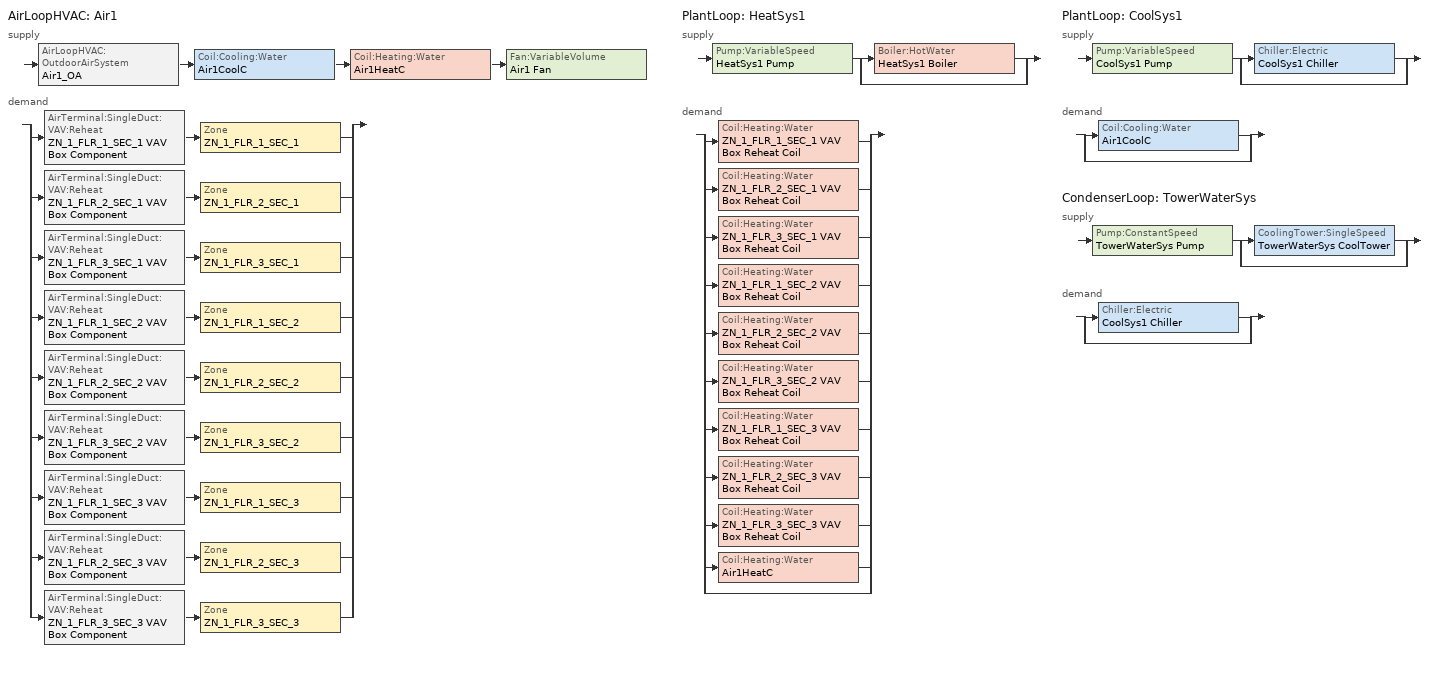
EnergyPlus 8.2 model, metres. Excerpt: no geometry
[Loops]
AirLoopHVAC 'Air1'
 supply: AirLoopHVAC:OutdoorAirSystem 'Air1_OA' > Coil:Cooling:Water 'Air1CoolC' > Coil:Heating:Water 'Air1HeatC' > Fan:VariableVolume 'Air1 Fan'
 demand: split
  | AirTerminal:SingleDuct:VAV:Reheat 'ZN_1_FLR_1_SEC_1 VAV Box Component' > Zone 'ZN_1_FLR_1_SEC_1'
  | AirTerminal:SingleDuct:VAV:Reheat 'ZN_1_FLR_2_SEC_1 VAV Box Component' > Zone 'ZN_1_FLR_2_SEC_1'
  | AirTerminal:SingleDuct:VAV:Reheat 'ZN_1_FLR_3_SEC_1 VAV Box Component' > Zone 'ZN_1_FLR_3_SEC_1'
  | AirTerminal:SingleDuct:VAV:Reheat 'ZN_1_FLR_1_SEC_2 VAV Box Component' > Zone 'ZN_1_FLR_1_SEC_2'
  | AirTerminal:SingleDuct:VAV:Reheat 'ZN_1_FLR_2_SEC_2 VAV Box Component' > Zone 'ZN_1_FLR_2_SEC_2'
  | AirTerminal:SingleDuct:VAV:Reheat 'ZN_1_FLR_3_SEC_2 VAV Box Component' > Zone 'ZN_1_FLR_3_SEC_2'
  | AirTerminal:SingleDuct:VAV:Reheat 'ZN_1_FLR_1_SEC_3 VAV Box Component' > Zone 'ZN_1_FLR_1_SEC_3'
  | AirTerminal:SingleDuct:VAV:Reheat 'ZN_1_FLR_2_SEC_3 VAV Box Component' > Zone 'ZN_1_FLR_2_SEC_3'
  | AirTerminal:SingleDuct:VAV:Reheat 'ZN_1_FLR_3_SEC_3 VAV Box Component' > Zone 'ZN_1_FLR_3_SEC_3'
PlantLoop 'HeatSys1'
 supply: Pump:VariableSpeed 'HeatSys1 Pump' > split
  | Boiler:HotWater 'HeatSys1 Boiler'
  | bypass
 demand: split
  | Coil:Heating:Water 'ZN_1_FLR_1_SEC_1 VAV Box Reheat Coil'
  | Coil:Heating:Water 'ZN_1_FLR_2_SEC_1 VAV Box Reheat Coil'
  | Coil:Heating:Water 'ZN_1_FLR_3_SEC_1 VAV Box Reheat Coil'
  | Coil:Heating:Water 'ZN_1_FLR_1_SEC_2 VAV Box Reheat Coil'
  | Coil:Heating:Water 'ZN_1_FLR_2_SEC_2 VAV Box Reheat Coil'
  | Coil:Heating:Water 'ZN_1_FLR_3_SEC_2 VAV Box Reheat Coil'
  | Coil:Heating:Water 'ZN_1_FLR_1_SEC_3 VAV Box Reheat Coil'
  | Coil:Heating:Water 'ZN_1_FLR_2_SEC_3 VAV Box Reheat Coil'
  | Coil:Heating:Water 'ZN_1_FLR_3_SEC_3 VAV Box Reheat Coil'
  | Coil:Heating:Water 'Air1HeatC'
  | bypass
PlantLoop 'CoolSys1'
 supply: Pump:VariableSpeed 'CoolSys1 Pump' > split
  | Chiller:Electric 'CoolSys1 Chiller'
  | bypass
 demand: split
  | Coil:Cooling:Water 'Air1CoolC'
  | bypass
CondenserLoop 'TowerWaterSys'
 supply: Pump:ConstantSpeed 'TowerWaterSys Pump' > split
  | CoolingTower:SingleSpeed 'TowerWaterSys CoolTower'
  | bypass
 demand: split
  | Chiller:Electric 'CoolSys1 Chiller'
  | bypass
[ComponentCost:LineItem]
Name | Line Item Type | Item | Cost per Each {$} | Quantity | Cost per Unit of Output Capacity {$/kW} | Cost per Area {$/m2}
ZN_1_FLR_1_SEC_1:Daylighting | Daylighting:Controls | ZN_1_FLR_1_SEC_1 | 250 | 0
LIGHTING EQUIP:ZN_1_FLR_1_SEC_1 | Lights | ZN_1_FLR_1_SEC_1 |  |  | 1
ZN_1_FLR_2_SEC_1:Daylighting | Daylighting:Controls | ZN_1_FLR_2_SEC_1 | 250 | 0
LIGHTING EQUIP:ZN_1_FLR_2_SEC_1 | Lights | ZN_1_FLR_2_SEC_1 |  |  | 1
ZN_1_FLR_3_SEC_1:Daylighting | Daylighting:Controls | ZN_1_FLR_3_SEC_1 | 250 | 0
LIGHTING EQUIP:ZN_1_FLR_3_SEC_1 | Lights | ZN_1_FLR_3_SEC_1 |  |  | 1
ZN_1_FLR_1_SEC_2:Daylighting | Daylighting:Controls | ZN_1_FLR_1_SEC_2 | 250 | 0
LIGHTING EQUIP:ZN_1_FLR_1_SEC_2 | Lights | ZN_1_FLR_1_SEC_2 |  |  | 1
ZN_1_FLR_2_SEC_2:Daylighting | Daylighting:Controls | ZN_1_FLR_2_SEC_2 | 250 | 0
LIGHTING EQUIP:ZN_1_FLR_2_SEC_2 | Lights | ZN_1_FLR_2_SEC_2 |  |  | 1
ZN_1_FLR_3_SEC_2:Daylighting | Daylighting:Controls | ZN_1_FLR_3_SEC_2 | 250 | 0
LIGHTING EQUIP:ZN_1_FLR_3_SEC_2 | Lights | ZN_1_FLR_3_SEC_2 |  |  | 1
Fixed Shading:ZN_1_FLR_1_SEC_3_Wall_4:shading_fin_west_3 | Shading:Zone:Detailed | ZN_1_FLR_1_SEC_3_Wall_4:shading_fin_west_3 |  |  |  | 0
Fixed Shading:ZN_1_FLR_1_SEC_3_Wall_6:shading_west_1 | Shading:Zone:Detailed | ZN_1_FLR_1_SEC_3_Wall_6:shading_west_1 |  |  |  | 0
Fixed Shading:ZN_1_FLR_1_SEC_3_Wall_6:shading_fin_west_2 | Shading:Zone:Detailed | ZN_1_FLR_1_SEC_3_Wall_6:shading_fin_west_2 |  |  |  | 0
Fixed Shading:ZN_1_FLR_1_SEC_3_Wall_6:shading_fin_west_3 | Shading:Zone:Detailed | ZN_1_FLR_1_SEC_3_Wall_6:shading_fin_west_3 |  |  |  | 0
Fixed Shading:ZN_1_FLR_1_SEC_3_Wall_6:shading_fin_west_4 | Shading:Zone:Detailed | ZN_1_FLR_1_SEC_3_Wall_6:shading_fin_west_4 |  |  |  | 0
ZN_1_FLR_1_SEC_3:Daylighting | Daylighting:Controls | ZN_1_FLR_1_SEC_3 | 250 | 0
LIGHTING EQUIP:ZN_1_FLR_1_SEC_3 | Lights | ZN_1_FLR_1_SEC_3 |  |  | 1
Fixed Shading:ZN_1_FLR_2_SEC_3_Wall_1:shading_south_1 | Shading:Zone:Detailed | ZN_1_FLR_2_SEC_3_Wall_1:shading_south_1 |  |  |  | 0
Fixed Shading:ZN_1_FLR_2_SEC_3_Wall_1:shading_fin_south_2 | Shading:Zone:Detailed | ZN_1_FLR_2_SEC_3_Wall_1:shading_fin_south_2 |  |  |  | 0
Fixed Shading:ZN_1_FLR_2_SEC_3_Wall_1:shading_fin_south_3 | Shading:Zone:Detailed | ZN_1_FLR_2_SEC_3_Wall_1:shading_fin_south_3 |  |  |  | 0
Fixed Shading:ZN_1_FLR_2_SEC_3_Wall_1:shading_fin_south_4 | Shading:Zone:Detailed | ZN_1_FLR_2_SEC_3_Wall_1:shading_fin_south_4 |  |  |  | 0
Fixed Shading:ZN_1_FLR_2_SEC_3_Wall_1:shading_fin_south_5 | Shading:Zone:Detailed | ZN_1_FLR_2_SEC_3_Wall_1:shading_fin_south_5 |  |  |  | 0
Fixed Shading:ZN_1_FLR_2_SEC_3_Wall_1:shading_fin_south_6 | Shading:Zone:Detailed | ZN_1_FLR_2_SEC_3_Wall_1:shading_fin_south_6 |  |  |  | 0
Fixed Shading:ZN_1_FLR_2_SEC_3_Wall_1:shading_fin_south_7 | Shading:Zone:Detailed | ZN_1_FLR_2_SEC_3_Wall_1:shading_fin_south_7 |  |  |  | 0
Fixed Shading:ZN_1_FLR_2_SEC_3_Wall_1:shading_fin_south_8 | Shading:Zone:Detailed | ZN_1_FLR_2_SEC_3_Wall_1:shading_fin_south_8 |  |  |  | 0
Fixed Shading:ZN_1_FLR_2_SEC_3_Wall_1:shading_fin_south_9 | Shading:Zone:Detailed | ZN_1_FLR_2_SEC_3_Wall_1:shading_fin_south_9 |  |  |  | 0
Fixed Shading:ZN_1_FLR_2_SEC_3_Wall_2:shading_east_1 | Shading:Zone:Detailed | ZN_1_FLR_2_SEC_3_Wall_2:shading_east_1 |  |  |  | 0
Fixed Shading:ZN_1_FLR_2_SEC_3_Wall_2:shading_fin_east_2 | Shading:Zone:Detailed | ZN_1_FLR_2_SEC_3_Wall_2:shading_fin_east_2 |  |  |  | 0
Fixed Shading:ZN_1_FLR_2_SEC_3_Wall_2:shading_fin_east_3 | Shading:Zone:Detailed | ZN_1_FLR_2_SEC_3_Wall_2:shading_fin_east_3 |  |  |  | 0
Fixed Shading:ZN_1_FLR_2_SEC_3_Wall_2:shading_fin_east_4 | Shading:Zone:Detailed | ZN_1_FLR_2_SEC_3_Wall_2:shading_fin_east_4 |  |  |  | 0
Fixed Shading:ZN_1_FLR_2_SEC_3_Wall_2:shading_fin_east_5 | Shading:Zone:Detailed | ZN_1_FLR_2_SEC_3_Wall_2:shading_fin_east_5 |  |  |  | 0
Fixed Shading:ZN_1_FLR_2_SEC_3_Wall_2:shading_fin_east_6 | Shading:Zone:Detailed | ZN_1_FLR_2_SEC_3_Wall_2:shading_fin_east_6 |  |  |  | 0
Fixed Shading:ZN_1_FLR_2_SEC_3_Wall_2:shading_fin_east_7 | Shading:Zone:Detailed | ZN_1_FLR_2_SEC_3_Wall_2:shading_fin_east_7 |  |  |  | 0
Fixed Shading:ZN_1_FLR_2_SEC_3_Wall_2:shading_fin_east_8 | Shading:Zone:Detailed | ZN_1_FLR_2_SEC_3_Wall_2:shading_fin_east_8 |  |  |  | 0
Fixed Shading:ZN_1_FLR_2_SEC_3_Wall_2:shading_fin_east_9 | Shading:Zone:Detailed | ZN_1_FLR_2_SEC_3_Wall_2:shading_fin_east_9 |  |  |  | 0
Fixed Shading:ZN_1_FLR_2_SEC_3_Wall_2:shading_fin_east_10 | Shading:Zone:Detailed | ZN_1_FLR_2_SEC_3_Wall_2:shading_fin_east_10 |  |  |  | 0
Fixed Shading:ZN_1_FLR_2_SEC_3_Wall_2:shading_fin_east_11 | Shading:Zone:Detailed | ZN_1_FLR_2_SEC_3_Wall_2:shading_fin_east_11 |  |  |  | 0
Fixed Shading:ZN_1_FLR_2_SEC_3_Wall_2:shading_fin_east_12 | Shading:Zone:Detailed | ZN_1_FLR_2_SEC_3_Wall_2:shading_fin_east_12 |  |  |  | 0
Fixed Shading:ZN_1_FLR_2_SEC_3_Wall_2:shading_fin_east_13 | Shading:Zone:Detailed | ZN_1_FLR_2_SEC_3_Wall_2:shading_fin_east_13 |  |  |  | 0
Fixed Shading:ZN_1_FLR_2_SEC_3_Wall_2:shading_fin_east_14 | Shading:Zone:Detailed | ZN_1_FLR_2_SEC_3_Wall_2:shading_fin_east_14 |  |  |  | 0
Fixed Shading:ZN_1_FLR_2_SEC_3_Wall_4:shading_west_1 | Shading:Zone:Detailed | ZN_1_FLR_2_SEC_3_Wall_4:shading_west_1 |  |  |  | 0
Fixed Shading:ZN_1_FLR_2_SEC_3_Wall_4:shading_fin_west_2 | Shading:Zone:Detailed | ZN_1_FLR_2_SEC_3_Wall_4:shading_fin_west_2 |  |  |  | 0
Fixed Shading:ZN_1_FLR_2_SEC_3_Wall_4:shading_fin_west_3 | Shading:Zone:Detailed | ZN_1_FLR_2_SEC_3_Wall_4:shading_fin_west_3 |  |  |  | 0
Fixed Shading:ZN_1_FLR_2_SEC_3_Wall_6:shading_west_1 | Shading:Zone:Detailed | ZN_1_FLR_2_SEC_3_Wall_6:shading_west_1 |  |  |  | 0
Fixed Shading:ZN_1_FLR_2_SEC_3_Wall_6:shading_fin_west_2 | Shading:Zone:Detailed | ZN_1_FLR_2_SEC_3_Wall_6:shading_fin_west_2 |  |  |  | 0
Fixed Shading:ZN_1_FLR_2_SEC_3_Wall_6:shading_fin_west_3 | Shading:Zone:Detailed | ZN_1_FLR_2_SEC_3_Wall_6:shading_fin_west_3 |  |  |  | 0
Fixed Shading:ZN_1_FLR_2_SEC_3_Wall_6:shading_fin_west_4 | Shading:Zone:Detailed | ZN_1_FLR_2_SEC_3_Wall_6:shading_fin_west_4 |  |  |  | 0
ZN_1_FLR_2_SEC_3:Daylighting | Daylighting:Controls | ZN_1_FLR_2_SEC_3 | 250 | 0
LIGHTING EQUIP:ZN_1_FLR_2_SEC_3 | Lights | ZN_1_FLR_2_SEC_3 |  |  | 1
Fixed Shading:ZN_1_FLR_3_SEC_3_Wall_1:shading_south_1 | Shading:Zone:Detailed | ZN_1_FLR_3_SEC_3_Wall_1:shading_south_1 |  |  |  | 0
Fixed Shading:ZN_1_FLR_3_SEC_3_Wall_1:shading_fin_south_2 | Shading:Zone:Detailed | ZN_1_FLR_3_SEC_3_Wall_1:shading_fin_south_2 |  |  |  | 0
Fixed Shading:ZN_1_FLR_3_SEC_3_Wall_1:shading_fin_south_3 | Shading:Zone:Detailed | ZN_1_FLR_3_SEC_3_Wall_1:shading_fin_south_3 |  |  |  | 0
Fixed Shading:ZN_1_FLR_3_SEC_3_Wall_1:shading_fin_south_4 | Shading:Zone:Detailed | ZN_1_FLR_3_SEC_3_Wall_1:shading_fin_south_4 |  |  |  | 0
Fixed Shading:ZN_1_FLR_3_SEC_3_Wall_1:shading_fin_south_5 | Shading:Zone:Detailed | ZN_1_FLR_3_SEC_3_Wall_1:shading_fin_south_5 |  |  |  | 0
Fixed Shading:ZN_1_FLR_3_SEC_3_Wall_1:shading_fin_south_6 | Shading:Zone:Detailed | ZN_1_FLR_3_SEC_3_Wall_1:shading_fin_south_6 |  |  |  | 0
Fixed Shading:ZN_1_FLR_3_SEC_3_Wall_1:shading_fin_south_7 | Shading:Zone:Detailed | ZN_1_FLR_3_SEC_3_Wall_1:shading_fin_south_7 |  |  |  | 0
Fixed Shading:ZN_1_FLR_3_SEC_3_Wall_1:shading_fin_south_8 | Shading:Zone:Detailed | ZN_1_FLR_3_SEC_3_Wall_1:shading_fin_south_8 |  |  |  | 0
Fixed Shading:ZN_1_FLR_3_SEC_3_Wall_1:shading_fin_south_9 | Shading:Zone:Detailed | ZN_1_FLR_3_SEC_3_Wall_1:shading_fin_south_9 |  |  |  | 0
Fixed Shading:ZN_1_FLR_3_SEC_3_Wall_2:shading_east_1 | Shading:Zone:Detailed | ZN_1_FLR_3_SEC_3_Wall_2:shading_east_1 |  |  |  | 0
Fixed Shading:ZN_1_FLR_3_SEC_3_Wall_2:shading_fin_east_2 | Shading:Zone:Detailed | ZN_1_FLR_3_SEC_3_Wall_2:shading_fin_east_2 |  |  |  | 0
Fixed Shading:ZN_1_FLR_3_SEC_3_Wall_2:shading_fin_east_3 | Shading:Zone:Detailed | ZN_1_FLR_3_SEC_3_Wall_2:shading_fin_east_3 |  |  |  | 0
Fixed Shading:ZN_1_FLR_3_SEC_3_Wall_2:shading_fin_east_4 | Shading:Zone:Detailed | ZN_1_FLR_3_SEC_3_Wall_2:shading_fin_east_4 |  |  |  | 0
Fixed Shading:ZN_1_FLR_3_SEC_3_Wall_2:shading_fin_east_5 | Shading:Zone:Detailed | ZN_1_FLR_3_SEC_3_Wall_2:shading_fin_east_5 |  |  |  | 0
Fixed Shading:ZN_1_FLR_3_SEC_3_Wall_2:shading_fin_east_6 | Shading:Zone:Detailed | ZN_1_FLR_3_SEC_3_Wall_2:shading_fin_east_6 |  |  |  | 0
Fixed Shading:ZN_1_FLR_3_SEC_3_Wall_2:shading_fin_east_7 | Shading:Zone:Detailed | ZN_1_FLR_3_SEC_3_Wall_2:shading_fin_east_7 |  |  |  | 0
Fixed Shading:ZN_1_FLR_3_SEC_3_Wall_2:shading_fin_east_8 | Shading:Zone:Detailed | ZN_1_FLR_3_SEC_3_Wall_2:shading_fin_east_8 |  |  |  | 0
Fixed Shading:ZN_1_FLR_3_SEC_3_Wall_2:shading_fin_east_9 | Shading:Zone:Detailed | ZN_1_FLR_3_SEC_3_Wall_2:shading_fin_east_9 |  |  |  | 0
Fixed Shading:ZN_1_FLR_3_SEC_3_Wall_2:shading_fin_east_10 | Shading:Zone:Detailed | ZN_1_FLR_3_SEC_3_Wall_2:shading_fin_east_10 |  |  |  | 0
Fixed Shading:ZN_1_FLR_3_SEC_3_Wall_2:shading_fin_east_11 | Shading:Zone:Detailed | ZN_1_FLR_3_SEC_3_Wall_2:shading_fin_east_11 |  |  |  | 0
Fixed Shading:ZN_1_FLR_3_SEC_3_Wall_2:shading_fin_east_12 | Shading:Zone:Detailed | ZN_1_FLR_3_SEC_3_Wall_2:shading_fin_east_12 |  |  |  | 0
Fixed Shading:ZN_1_FLR_3_SEC_3_Wall_2:shading_fin_east_13 | Shading:Zone:Detailed | ZN_1_FLR_3_SEC_3_Wall_2:shading_fin_east_13 |  |  |  | 0
Fixed Shading:ZN_1_FLR_3_SEC_3_Wall_2:shading_fin_east_14 | Shading:Zone:Detailed | ZN_1_FLR_3_SEC_3_Wall_2:shading_fin_east_14 |  |  |  | 0
Fixed Shading:ZN_1_FLR_3_SEC_3_Wall_4:shading_west_1 | Shading:Zone:Detailed | ZN_1_FLR_3_SEC_3_Wall_4:shading_west_1 |  |  |  | 0
Fixed Shading:ZN_1_FLR_3_SEC_3_Wall_4:shading_fin_west_2 | Shading:Zone:Detailed | ZN_1_FLR_3_SEC_3_Wall_4:shading_fin_west_2 |  |  |  | 0
Fixed Shading:ZN_1_FLR_3_SEC_3_Wall_4:shading_fin_west_3 | Shading:Zone:Detailed | ZN_1_FLR_3_SEC_3_Wall_4:shading_fin_west_3 |  |  |  | 0
Fixed Shading:ZN_1_FLR_3_SEC_3_Wall_6:shading_west_1 | Shading:Zone:Detailed | ZN_1_FLR_3_SEC_3_Wall_6:shading_west_1 |  |  |  | 0
Fixed Shading:ZN_1_FLR_3_SEC_3_Wall_6:shading_fin_west_2 | Shading:Zone:Detailed | ZN_1_FLR_3_SEC_3_Wall_6:shading_fin_west_2 |  |  |  | 0
Fixed Shading:ZN_1_FLR_3_SEC_3_Wall_6:shading_fin_west_3 | Shading:Zone:Detailed | ZN_1_FLR_3_SEC_3_Wall_6:shading_fin_west_3 |  |  |  | 0
Fixed Shading:ZN_1_FLR_3_SEC_3_Wall_6:shading_fin_west_4 | Shading:Zone:Detailed | ZN_1_FLR_3_SEC_3_Wall_6:shading_fin_west_4 |  |  |  | 0
ZN_1_FLR_3_SEC_3:Daylighting | Daylighting:Controls | ZN_1_FLR_3_SEC_3 | 250 | 0
LIGHTING EQUIP:ZN_1_FLR_3_SEC_3 | Lights | ZN_1_FLR_3_SEC_3 |  |  | 1
[Sizing:Zone] Zone Cooling Design Supply Air Temperature Input Method=SupplyAirTemperature; Zone Cooling Design Supply Air Temperature {C}=14; Zone Heating Design Supply Air Temperature Input Method=SupplyAirTemperature; Zone Heating Design Supply Air Temperature {C}=50; Zone Cooling Design Supply Air Humidity Ratio {kgWater/kgDryAir}=0.0085; Zone Heating Design Supply Air Humidity Ratio {kgWater/kgDryAir}=0.008; Zone Heating Sizing Factor=0; Zone Cooling Sizing Factor=0; Cooling Design Air Flow Method=DesignDay; Cooling Design Air Flow Rate {m3/s}=0; Cooling Minimum Air Flow {m3/s}=0; Cooling Minimum Air Flow Fraction=0; Heating Design Air Flow Method=DesignDay; Heating Design Air Flow Rate {m3/s}=0
Name | Design Specification Outdoor Air Object
ZN_1_FLR_1_SEC_1 | SZ DSOA ZN_1_FLR_1_SEC_1
ZN_1_FLR_2_SEC_1 | SZ DSOA ZN_1_FLR_2_SEC_1
ZN_1_FLR_3_SEC_1 | SZ DSOA ZN_1_FLR_3_SEC_1
ZN_1_FLR_1_SEC_2 | SZ DSOA ZN_1_FLR_1_SEC_2
ZN_1_FLR_2_SEC_2 | SZ DSOA ZN_1_FLR_2_SEC_2
ZN_1_FLR_3_SEC_2 | SZ DSOA ZN_1_FLR_3_SEC_2
ZN_1_FLR_1_SEC_3 | SZ DSOA ZN_1_FLR_1_SEC_3
ZN_1_FLR_2_SEC_3 | SZ DSOA ZN_1_FLR_2_SEC_3
ZN_1_FLR_3_SEC_3 | SZ DSOA ZN_1_FLR_3_SEC_3
[DesignSpecification:OutdoorAir] Outdoor Air Method=Flow/Zone; Outdoor Air Flow per Zone Floor Area {m3/s-m2}=0
Name | Outdoor Air Flow per Zone {m3/s}
SZ DSOA ZN_1_FLR_1_SEC_1; SZ DSOA ZN_1_FLR_2_SEC_1; SZ DSOA ZN_1_FLR_3_SEC_1; SZ DSOA ZN_1_FLR_1_SEC_3; SZ DSOA ZN_1_FLR_2_SEC_3; SZ DSOA ZN_1_FLR_3_SEC_3 | 0.4146
SZ DSOA ZN_1_FLR_1_SEC_2; SZ DSOA ZN_1_FLR_2_SEC_2; SZ DSOA ZN_1_FLR_3_SEC_2 | 0.1382
[ZoneControl:Thermostat] Control Type Schedule=Dual Zone Control Type Sched
Name | Zone or ZoneList | Control 1
ZN_1_FLR_1_SEC_1 Thermostat | ZN_1_FLR_1_SEC_1 | ZN_1_FLR_1_SEC_1 DualSPSched
ZN_1_FLR_2_SEC_1 Thermostat | ZN_1_FLR_2_SEC_1 | ZN_1_FLR_2_SEC_1 DualSPSched
ZN_1_FLR_3_SEC_1 Thermostat | ZN_1_FLR_3_SEC_1 | ZN_1_FLR_3_SEC_1 DualSPSched
ZN_1_FLR_1_SEC_2 Thermostat | ZN_1_FLR_1_SEC_2 | ZN_1_FLR_1_SEC_2 DualSPSched
ZN_1_FLR_2_SEC_2 Thermostat | ZN_1_FLR_2_SEC_2 | ZN_1_FLR_2_SEC_2 DualSPSched
ZN_1_FLR_3_SEC_2 Thermostat | ZN_1_FLR_3_SEC_2 | ZN_1_FLR_3_SEC_2 DualSPSched
ZN_1_FLR_1_SEC_3 Thermostat | ZN_1_FLR_1_SEC_3 | ZN_1_FLR_1_SEC_3 DualSPSched
ZN_1_FLR_2_SEC_3 Thermostat | ZN_1_FLR_2_SEC_3 | ZN_1_FLR_2_SEC_3 DualSPSched
ZN_1_FLR_3_SEC_3 Thermostat | ZN_1_FLR_3_SEC_3 | ZN_1_FLR_3_SEC_3 DualSPSched
[ThermostatSetpoint:DualSetpoint] Heating Setpoint Temperature Schedule=HTGSETP_SCH; Cooling Setpoint Temperature Schedule=CLGSETP_SCH
ZN_1_FLR_1_SEC_1 DualSPSched; ZN_1_FLR_2_SEC_1 DualSPSched; ZN_1_FLR_3_SEC_1 DualSPSched; ZN_1_FLR_1_SEC_2 DualSPSched; ZN_1_FLR_2_SEC_2 DualSPSched; ZN_1_FLR_3_SEC_2 DualSPSched; ZN_1_FLR_1_SEC_3 DualSPSched; ZN_1_FLR_2_SEC_3 DualSPSched; ZN_1_FLR_3_SEC_3 DualSPSched
[Zone equipment]
ZN_1_FLR_1_SEC_1: ZN_1_FLR_1_SEC_1 VAV Box Component
ZN_1_FLR_2_SEC_1: ZN_1_FLR_2_SEC_1 VAV Box Component
ZN_1_FLR_3_SEC_1: ZN_1_FLR_3_SEC_1 VAV Box Component
ZN_1_FLR_1_SEC_2: ZN_1_FLR_1_SEC_2 VAV Box Component
ZN_1_FLR_2_SEC_2: ZN_1_FLR_2_SEC_2 VAV Box Component
ZN_1_FLR_3_SEC_2: ZN_1_FLR_3_SEC_2 VAV Box Component
ZN_1_FLR_1_SEC_3: ZN_1_FLR_1_SEC_3 VAV Box Component
ZN_1_FLR_2_SEC_3: ZN_1_FLR_2_SEC_3 VAV Box Component
ZN_1_FLR_3_SEC_3: ZN_1_FLR_3_SEC_3 VAV Box Component
[AirTerminal:SingleDuct:VAV:Reheat] Availability Schedule=ALWAYS_ON; Maximum Air Flow Rate {m3/s}=AUTOSIZE; Zone Minimum Air Flow Input Method=Constant; Constant Minimum Air Flow Fraction=0.3; Maximum Hot Water or Steam Flow Rate {m3/s}=AUTOSIZE; Minimum Hot Water or Steam Flow Rate {m3/s}=0; Convergence Tolerance=0.001; Damper Heating Action=Reverse
Name | Reheat Coil
ZN_1_FLR_1_SEC_1 VAV Box Component | ZN_1_FLR_1_SEC_1 VAV Box Reheat Coil
ZN_1_FLR_2_SEC_1 VAV Box Component | ZN_1_FLR_2_SEC_1 VAV Box Reheat Coil
ZN_1_FLR_3_SEC_1 VAV Box Component | ZN_1_FLR_3_SEC_1 VAV Box Reheat Coil
ZN_1_FLR_1_SEC_2 VAV Box Component | ZN_1_FLR_1_SEC_2 VAV Box Reheat Coil
ZN_1_FLR_2_SEC_2 VAV Box Component | ZN_1_FLR_2_SEC_2 VAV Box Reheat Coil
ZN_1_FLR_3_SEC_2 VAV Box Component | ZN_1_FLR_3_SEC_2 VAV Box Reheat Coil
ZN_1_FLR_1_SEC_3 VAV Box Component | ZN_1_FLR_1_SEC_3 VAV Box Reheat Coil
ZN_1_FLR_2_SEC_3 VAV Box Component | ZN_1_FLR_2_SEC_3 VAV Box Reheat Coil
ZN_1_FLR_3_SEC_3 VAV Box Component | ZN_1_FLR_3_SEC_3 VAV Box Reheat Coil
[Coil:Heating:Water] Availability Schedule=ALWAYS_ON; U-Factor Times Area Value {W/K}=AUTOSIZE; Maximum Water Flow Rate {m3/s}=AUTOSIZE; Performance Input Method=UFactorTimesAreaAndDesignWaterFlowRate; Rated Capacity {W}=autosize; Rated Inlet Water Temperature {C}=82.2; Rated Inlet Air Temperature {C}=16.6; Rated Outlet Water Temperature {C}=71.1; Rated Outlet Air Temperature {C}=32.2
ZN_1_FLR_1_SEC_1 VAV Box Reheat Coil; ZN_1_FLR_2_SEC_1 VAV Box Reheat Coil; ZN_1_FLR_3_SEC_1 VAV Box Reheat Coil; ZN_1_FLR_1_SEC_2 VAV Box Reheat Coil; ZN_1_FLR_2_SEC_2 VAV Box Reheat Coil; ZN_1_FLR_3_SEC_2 VAV Box Reheat Coil; ZN_1_FLR_1_SEC_3 VAV Box Reheat Coil; ZN_1_FLR_2_SEC_3 VAV Box Reheat Coil; ZN_1_FLR_3_SEC_3 VAV Box Reheat Coil; Air1HeatC
[AirLoopHVAC]
Air1: Design Supply Air Flow Rate {m3/s}=AUTOSIZE
[Controller:WaterCoil] Control Variable=Temperature; Actuator Variable=FLOW; Maximum Actuated Flow {m3/s}=AUTOSIZE; Minimum Actuated Flow {m3/s}=0
Name | Action | Controller Convergence Tolerance {deltaC}
Air1CoolC Controller | REVERSE
Air1HeatC Controller | NORMAL | 0.0001
[SetpointManager:Scheduled] Control Variable=Temperature
Name | Schedule | Setpoint Node or NodeList
Air1CoolC SAT setpoint | Seasonal-Reset-Supply-Air-Temp-Sch | Air1 Supply Equipment Outlet Node
Air1HeatC SAT Manager | Seasonal-Reset-Supply-Air-Temp-Sch | Air1HeatC-Air1 FanNode
HeatSys1 Loop Setpoint Manager | HW-Loop-Temp-Schedule | HeatSys1 Supply Outlet Node
HeatSys1 Boiler Setpoint Manager | HW-Loop-Temp-Schedule | HeatSys1 Supply Equipment Outlet Node
CoolSys1 Loop Setpoint Manager | CW-Loop-Temp-Schedule | CoolSys1 Supply Outlet Node
[SetpointManager:MixedAir] Control Variable=Temperature
Name | Setpoint Node or NodeList
Air1CoolC SAT Manager | Air1CoolC-Air1HeatCNode
Air1_OAMixed Air Temp Manager | Air1_OA-Air1CoolCNode
[Sizing:System]
Air1: Type of Load to Size On=Sensible; Design Outdoor Air Flow Rate {m3/s}=AUTOSIZE; Minimum System Air Flow Ratio=0.3; Preheat Design Temperature {C}=7; Preheat Design Humidity Ratio {kgWater/kgDryAir}=0.008; Precool Design Temperature {C}=11; Precool Design Humidity Ratio {kgWater/kgDryAir}=0.008; Central Cooling Design Supply Air Temperature {C}=12.8; Central Heating Design Supply Air Temperature {C}=16.7; Sizing Option=NonCoincident; 100% Outdoor Air in Cooling=No; 100% Outdoor Air in Heating=No; Central Cooling Design Supply Air Humidity Ratio {kgWater/kgDryAir}=0.0085; Central Heating Design Supply Air Humidity Ratio {kgWater/kgDryAir}=0.008; Cooling Design Air Flow Method=DesignDay; Cooling Design Air Flow Rate {m3/s}=0; Heating Design Air Flow Method=DesignDay; Heating Design Air Flow Rate {m3/s}=0; System Outdoor Air Method=ZoneSum
[AvailabilityManager:NightCycle]
Air1 Availability Manager: Applicability Schedule=ALWAYS_ON; Fan Schedule=HVACOperationSchd; Control Type=CycleOnAny; Thermostat Tolerance {deltaC}=1; Cycling Run Time {s}=7200
[Controller:OutdoorAir]
ControllerAir1_OA: Minimum Outdoor Air Flow Rate {m3/s}=AUTOSIZE; Maximum Outdoor Air Flow Rate {m3/s}=AUTOSIZE; Economizer Control Type=FixedDryBulb; Economizer Control Action Type=ModulateFlow; Economizer Maximum Limit Dry-Bulb Temperature {C}=19; Economizer Maximum Limit Enthalpy {J/kg}=32000; Economizer Minimum Limit Dry-Bulb Temperature {C}=0; Lockout Type=NoLockout; Minimum Limit Type=FixedMinimum; Minimum Outdoor Air Schedule=MinOA_MotorizedDamper_Sched
[Coil:Cooling:Water]
Air1CoolC: Availability Schedule=ALWAYS_ON; Design Water Flow Rate {m3/s}=AUTOSIZE; Design Air Flow Rate {m3/s}=AUTOSIZE; Design Inlet Water Temperature {C}=AUTOSIZE; Design Inlet Air Temperature {C}=AUTOSIZE; Design Outlet Air Temperature {C}=AUTOSIZE; Design Inlet Air Humidity Ratio {kgWater/kgDryAir}=AUTOSIZE; Design Outlet Air Humidity Ratio {kgWater/kgDryAir}=AUTOSIZE; Type of Analysis=SimpleAnalysis; Heat Exchanger Configuration=CrossFlow
[Fan:VariableVolume]
Air1 Fan: Availability Schedule=HVACOperationSchd; Fan Total Efficiency=0.6; Pressure Rise {Pa}=500; Maximum Flow Rate {m3/s}=AUTOSIZE; Fan Power Minimum Flow Rate Input Method=Fraction; Fan Power Minimum Flow Fraction=0.25; Motor Efficiency=0.9; Motor In Airstream Fraction=1; Fan Power Coefficient 1=0.350712; Fan Power Coefficient 2=0.308505; Fan Power Coefficient 3=-0.541374; Fan Power Coefficient 4=0.871988; Fan Power Coefficient 5=0
[PlantLoop] Fluid Type=WATER; Maximum Loop Flow Rate {m3/s}=AUTOSIZE; Minimum Loop Flow Rate {m3/s}=0; Plant Loop Volume {m3}=AUTOSIZE; Load Distribution Scheme=Optimal
Name | Plant Equipment Operation Scheme | Maximum Loop Temperature {C} | Minimum Loop Temperature {C}
HeatSys1 | HeatSys1 Loop Operation Scheme List | 100 | 10
CoolSys1 | CoolSys1 Loop Operation Scheme List | 98 | 1
[Sizing:Plant]
Name | Loop Type | Design Loop Exit Temperature {C} | Loop Design Temperature Difference {deltaC}
HeatSys1 | Heating | 82 | 11
CoolSys1 | Cooling | 7.22 | 6.67
TowerWaterSys | Condenser | 29.4 | 5.6
[PlantEquipmentOperationSchemes] Control Scheme 1 Schedule=PlantOnSched
Name | Control Scheme 1
HeatSys1 Loop Operation Scheme List | HeatSys1 Operation Scheme
CoolSys1 Loop Operation Scheme List | CoolSys1 Operation Scheme
[PlantEquipmentOperation:HeatingLoad]
HeatSys1 Operation Scheme: Load Range 1 Lower Limit {W}=0; Load Range 1 Upper Limit {W}=1000000000000000; Range 1 Equipment List=HeatSys1 Equipment List
[PlantEquipmentList]
HeatSys1 Equipment List: HeatSys1 Boiler
CoolSys1 Equipment List: CoolSys1 Chiller
[Pump:VariableSpeed] Rated Flow Rate {m3/s}=AUTOSIZE; Rated Pump Head {Pa}=179352; Rated Power Consumption {W}=AUTOSIZE; Motor Efficiency=0.9; Fraction of Motor Inefficiencies to Fluid Stream=0; Coefficient 1 of the Part Load Performance Curve=0; Coefficient 2 of the Part Load Performance Curve=1; Coefficient 3 of the Part Load Performance Curve=0; Coefficient 4 of the Part Load Performance Curve=0; Minimum Flow Rate {m3/s}=0; Pump Control Type=Intermittent
HeatSys1 Pump; CoolSys1 Pump
[Boiler:HotWater]
HeatSys1 Boiler: Fuel Type=NATURALGAS; Nominal Capacity {W}=AUTOSIZE; Nominal Thermal Efficiency=0.8; Efficiency Curve Temperature Evaluation Variable=LeavingBoiler; Normalized Boiler Efficiency Curve=HeatSys1 Boiler Efficiency Curve; Design Water Outlet Temperature {C}=81; Design Water Flow Rate {m3/s}=AUTOSIZE; Minimum Part Load Ratio=0; Maximum Part Load Ratio=1.2; Optimum Part Load Ratio=1; Water Outlet Upper Temperature Limit {C}=95; Boiler Flow Mode=LeavingSetpointModulated
[PlantEquipmentOperation:CoolingLoad] Load Range 1 Lower Limit {W}=0
Name | Load Range 1 Upper Limit {W} | Range 1 Equipment List
CoolSys1 Operation Scheme | 100000000000000 | CoolSys1 Equipment List
TowerWaterSys Operation Scheme | 1000000000000 | TowerWaterSys Equipment List
[Chiller:Electric]
CoolSys1 Chiller: Condenser Type=WaterCooled; Nominal Capacity {W}=AUTOSIZE; Nominal COP {W/W}=3; Minimum Part Load Ratio=0; Maximum Part Load Ratio=1; Optimum Part Load Ratio=0.65; Design Condenser Inlet Temperature {C}=35; Temperature Rise Coefficient=2.778; Design Chilled Water Outlet Temperature {C}=6.67; Design Chilled Water Flow Rate {m3/s}=AUTOSIZE; Design Condenser Fluid Flow Rate {m3/s}=AUTOSIZE; Coefficient 1 of Capacity Ratio Curve=0.9949; Coefficient 2 of Capacity Ratio Curve=-0.045954; Coefficient 3 of Capacity Ratio Curve=-0.0013543; Coefficient 1 of Power Ratio Curve=2.333; Coefficient 2 of Power Ratio Curve=-1.975; Coefficient 3 of Power Ratio Curve=0.6121; Coefficient 1 of Full Load Ratio Curve=0.03303; Coefficient 2 of Full Load Ratio Curve=0.6852; Coefficient 3 of Full Load Ratio Curve=0.2818; Chilled Water Outlet Temperature Lower Limit {C}=5; Chiller Flow Mode=ConstantFlow
[CondenserLoop]
TowerWaterSys: Fluid Type=Water; Condenser Equipment Operation Scheme=TowerWaterSys Loop Operation Scheme List; Maximum Loop Temperature {C}=80; Minimum Loop Temperature {C}=5; Maximum Loop Flow Rate {m3/s}=AUTOSIZE; Minimum Loop Flow Rate {m3/s}=0; Condenser Loop Volume {m3}=AUTOSIZE; Load Distribution Scheme=SequentialLoad
[SetpointManager:FollowOutdoorAirTemperature]
TowerWaterSys: Control Variable=Temperature; Reference Temperature Type=OutdoorAirWetBulb; Offset Temperature Difference {deltaC}=0; Maximum Setpoint Temperature {C}=80; Minimum Setpoint Temperature {C}=5; Setpoint Node or NodeList=TowerWaterSys Supply Outlet Node
[CondenserEquipmentOperationSchemes]
TowerWaterSys Loop Operation Scheme List: Control Scheme 1=TowerWaterSys Operation Scheme; Control Scheme 1 Schedule=PlantOnSched
[CondenserEquipmentList]
TowerWaterSys Equipment List: TowerWaterSys CoolTower
[Pump:ConstantSpeed]
TowerWaterSys Pump: Rated Flow Rate {m3/s}=AUTOSIZE; Rated Pump Head {Pa}=179352; Rated Power Consumption {W}=AUTOSIZE; Motor Efficiency=0.87; Fraction of Motor Inefficiencies to Fluid Stream=0; Pump Control Type=Intermittent
[CoolingTower:SingleSpeed]
TowerWaterSys CoolTower: Design Water Flow Rate {m3/s}=AUTOSIZE; Design Air Flow Rate {m3/s}=AUTOSIZE; Design Fan Power {W}=AUTOSIZE; Design U-Factor Times Area Value {W/K}=AUTOSIZE; Free Convection Air Flow Rate {m3/s}=autocalculate; Free Convection U-Factor Times Area Value {W/K}=autocalculate
[UtilityCost:Tariff]
Name | Output Meter | Conversion Factor Choice | Demand Window Length | Monthly Charge or Variable | Group
PSI_LLF_LowLoadFactorService | Electricity:Facility | kWh | HalfHour | 15 | Comm Elect
PSI_CS_CommercialElectricService | Electricity:Facility | kWh |  | 9.4 | Comm Elect
IN_EIAMonthlyRateGas | Gas:Facility | MCF |  | 0 | Comm Gas
[UtilityCost:Charge:Block] Source Variable=totalEnergy; Season=Annual; Category Variable=EnergyCharges
Name | Tariff | Block Size 1 Value or Variable | Block 1 Cost per Unit Value or Variable | Block Size 2 Value or Variable | Block 2 Cost per Unit Value or Variable | Block Size 3 Value or Variable | Block 3 Cost per Unit Value or Variable | Block Size 4 Value or Variable | Block 4 Cost per Unit Value or Variable | Block Size Multiplier Value or Variable
AnnualEnergyCharge | PSI_LLF_LowLoadFactorService | 300 | 0.108222 | 700 | 0.087021 | 1500 | 0.07842 | remaining | 0.05832
AnnualDemandBaseCharge | PSI_LLF_LowLoadFactorService | 190 | 0 | 110 | 0.051773 | remaining | 0.046965 |  |  | TotalDemand
AnnualEnergyCharge | PSI_CS_CommercialElectricService | 300 | 0.082409 | 700 | 0.072873 | 1500 | 0.061696 | remaining | 0.041179
[UtilityCost:Charge:Simple] Season=Annual
Name | Tariff | Source Variable | Category Variable | Cost per Unit Value or Variable
FuelCostAdjustEnergyCharge | PSI_LLF_LowLoadFactorService | totalEnergy | EnergyCharges | 0.002028
QualPollutionControlAdjustEnergyCharge | PSI_LLF_LowLoadFactorService | totalEnergy | EnergyCharges | 0.000536
SoxNoxRiderAdjustEnergyCharge | PSI_LLF_LowLoadFactorService | totalEnergy | EnergyCharges | 0.001127
DSMRiderAdjustEnergyCharge | PSI_LLF_LowLoadFactorService | totalEnergy | EnergyCharges | -0.00037
PurchPowerTrackerAdjustEnergyCharge | PSI_LLF_LowLoadFactorService | totalEnergy | EnergyCharges | -3.1e-05
MidwestISOAdjustEnergyCharge | PSI_LLF_LowLoadFactorService | totalEnergy | EnergyCharges | -0.000216
CleanCoalRiderEnergyCharge | PSI_LLF_LowLoadFactorService | totalEnergy | EnergyCharges | 0.000833
TaxofeightPercent | PSI_LLF_LowLoadFactorService | SubTotal | Taxes | 0.08
FuelCostAdjustEnergyCharge | PSI_CS_CommercialElectricService | totalEnergy | EnergyCharges | 0.002028
QualPollutionControlAdjustEnergyCharge | PSI_CS_CommercialElectricService | totalEnergy | EnergyCharges | 0.000536
SoxNoxRiderAdjustEnergyCharge | PSI_CS_CommercialElectricService | totalEnergy | EnergyCharges | 0.001127
DSMRiderAdjustEnergyCharge | PSI_CS_CommercialElectricService | totalEnergy | EnergyCharges | 0.000021
PurchPowerTrackerAdjustEnergyCharge | PSI_CS_CommercialElectricService | totalEnergy | EnergyCharges | 0.000034
MidwestISOAdjustEnergyCharge | PSI_CS_CommercialElectricService | totalEnergy | EnergyCharges | -0.000203
CleanCoalRiderEnergyCharge | PSI_CS_CommercialElectricService | totalEnergy | EnergyCharges | 0.000807
TaxofeightPercent | PSI_CS_CommercialElectricService | SubTotal | Taxes | 0.08
MonthlyRateGasCharge | IN_EIAMonthlyRateGas | totalEnergy | EnergyCharges | IN_MonthlyGasRates
TaxofEightPercent | IN_EIAMonthlyRateGas | SubTotal | Taxes | 0.08
[UtilityCost:Qualify] Variable=TotalDemand; Threshold Value or Variable=75; Season=Annual; Threshold Test=Count
Name | Tariff | Qualify Type | Number of Months
MinDemand75kw | PSI_LLF_LowLoadFactorService | Minimum | 12
MaxDemand75kw | PSI_CS_CommercialElectricService | Maximum | 1
[UtilityCost:Variable]
IN_MonthlyGasRates: Tariff=IN_EIAMonthlyRateGas; Variable Type=Dimensionless; January Value=8.22; February Value=7.51; March Value=8.97; April Value=9.01; May Value=9.16; June Value=10.44; July Value=10.32; August Value=10.13; September Value=9.2; October Value=8.18; November Value=7.83
[Schedule:Compact]
ALWAYS_ON; PlantOnSched: Through: 12/31, For: AllDays, Until: 24:00, 1
HVACOperationSchd: Through: 12/31, For: Weekdays SummerDesignDay, Until: 06:00, 0, Until: 22:00, 1, Until: 24:00, 0, For: Saturday WinterDesignDay, Until: 06:00, 0, Until: 18:00, 1, Until: 24:00, 0, For: Sunday Holidays AllOtherDays, Until: 24:00, 0
HTGSETP_SCH: Through: 12/31, For: Weekdays, Until: 06:00, 13, Until: 19:00, 21, Until: 24:00, 13, For SummerDesignDay, Until: 24:00, 13, For: Saturday, Until: 06:00, 13, Until: 13:00, 21, Until: 24:00, 13, For WinterDesignDay, Until: 24:00, 21, For: Sunday Holidays AllOtherDays, Until: 24:00, 13
CLGSETP_SCH: Through: 12/31, For: Weekdays, Until: 06:00, 33, Until: 22:00, 24, Until: 24:00, 33, For SummerDesignDay, Until: 24:00, 24, For: Saturday, Until: 06:00, 33, Until: 18:00, 24, Until: 24:00, 33, For WinterDesignDay, Until: 24:00, 33, For: Sunday Holidays AllOtherDays, Until: 24:00, 33
MinOA_MotorizedDamper_Sched: Through: 12/31, For: Weekdays SummerDesignDay, Until: 05:00, 0, Until: 22:00, 1, Until: 24:00, 0, For: Saturday WinterDesignDay, Until: 07:00, 0, Until: 18:00, 1, Until: 24:00, 0, For: Sunday Holidays AllOtherDays, Until: 24:00, 0
Dual Zone Control Type Sched: Through: 12/31, For: AllDays, Until: 24:00, 4
Seasonal-Reset-Supply-Air-Temp-Sch: Through: 3/31, For: AllDays, Until: 24:00, 13, Through: 9/30, For: AllDays, Until: 24:00, 16, Through: 12/31, For: AllDays, Until: 24:00, 13
CW-Loop-Temp-Schedule: Through: 12/31, For: AllDays, Until: 24:00, 6.7
HW-Loop-Temp-Schedule: Through: 12/31, For: AllDays, Until: 24:00, 60
[Curve:Quadratic]
HeatSys1 Boiler Efficiency Curve: Coefficient1 Constant=1; Coefficient2 x=0; Coefficient3 x**2=0; Minimum Value of x=0; Maximum Value of x=1
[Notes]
Start SimMetaData
WeatherFileName=USA_IL_Chicago-OHare_TMY2.epw
CodeStandard=ASHRAE 90.1-2004
Std62Version=2004
RoofConstruction=Insulation Entirely Above Deck
ExtWallConstruction=Steel-Framed
End SimMetaData
Start WebInterface Parameters
ANNUAL_AVERAGE_INFILTRATION_RATE=0.5
AREA_PERCENTAGE=0
BACK_FINS_OF=0.0
BACK_FINS_PF=0.0
BACK_GLAZING_FRACTION=40
BACK_OVERHANGS_OF=0.0
BACK_OVERHANGS_PF=0.0
BUILDING_TYPE=Office/Professional
CITY=CHICAGO-OHARE
CODE_STANDARD=ASHRAE 90.1-2004
CONTROL_TYPE=Stepped
COOLING_COP=3.0
COUNTRY=USA
DAYLIGHTING_ILLUMINANCE_SETPOINT=400
ELECTRICAL_PLUG_INTENSITY=8.07
EMAIL_ADDRESS=nicholas_long@nrel.gov
EXTERIOR_LIGHTING=0.00
FAN_STATIC_PRESSURE=500
FRONT_FINS_OF=0.0
FRONT_FINS_PF=0.4
FRONT_GLAZING_FRACTION=40
FRONT_OVERHANGS_OF=0.0
FRONT_OVERHANGS_PF=0.5
FUEL=Natural Gas
GAS_APPLIANCE_INTENSITY=0.00
GEOMETRY_CONFIGURATION=4
GEOMETRY_PARAMETERS_END_1=15.00
GEOMETRY_PARAMETERS_END_2=15.00
GEOMETRY_PARAMETERS_HEIGHT=3.80
GEOMETRY_PARAMETERS_LENGTH=40.00
GEOMETRY_PARAMETERS_LENGTH_2=0.00
GEOMETRY_PARAMETERS_OFFSET_1=10
GEOMETRY_PARAMETERS_OFFSET_2=10
GEOMETRY_PARAMETERS_OFFSET_3=0.00
GEOMETRY_PARAMETERS_WIDTH=40.00
GEOMETRY_PARAMETERS_WIDTH_2=40.00
HEATING_COP=3.0
HEATING_EFFICIENCY=80
HVAC_APPENDIX_G=VAV w/Reheat (System 7)
HVAC_COOLING=Packaged Unit
HVAC_HEATING=Packaged Unit
HVAC_TYPE=1
INTEGRATION_MODE=Roof only
INVERTER_EFFICIENCY=91
LEFT_FINS_OF=0.0
LEFT_FINS_PF=0.25
LEFT_GLAZING_FRACTION=40
LEFT_OVERHANGS_OF=0.0
LEFT_OVERHANGS_PF=0.5
LIGHTING_POWER_DENSITY=10.80
MODEL=full
MOTORIZED_DAMPER=on
NUMBER_OF_FLOORS=3
NUMBER_OF_STEPS=3
OA_VENT_PER_AREA=0.3
OA_VENT_PER_PERSON=10.0
PANEL_EFFICIENCY=10.00
PEOPLE_DENSITY=3.9100
RIGHT_FINS_OF=0.0
RIGHT_FINS_PF=0.25
RIGHT_GLAZING_FRACTION=40
RIGHT_OVERHANGS_OF=0.0
